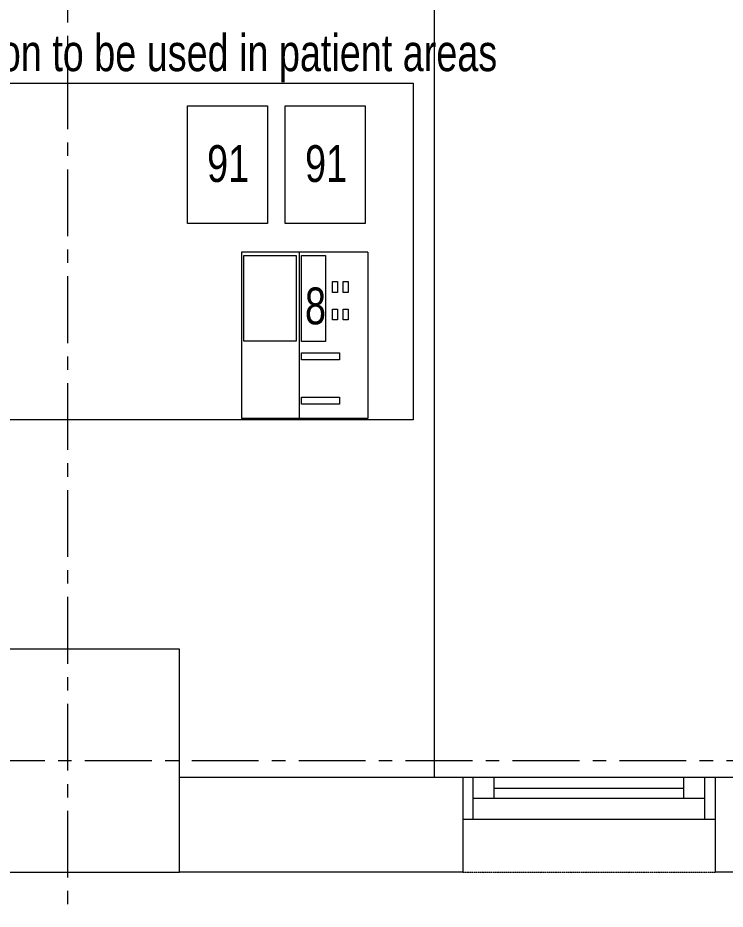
# Model space of a CAD drawing. Header units: millimetres. Extents: x 26027 to 581921, y 7230 to 233891.
# Drawn here: x 516680 to 518360, y 185742 to 187860 of the extents above; entities that cross this region are included whole.
import ezdxf

# ---------------------------------------------------------------- set-up
doc = ezdxf.new("R2010")
doc.units = ezdxf.units.MM
doc.header["$LTSCALE"] = 5
doc.linetypes.add('CENTER', pattern=[50.8, 31.75, -6.35, 6.35, -6.35])
doc.linetypes.add('HIDDEN2', pattern=[0.1875, 0.125, -0.0625])
for name, color, linetype, lineweight in [('Aluminum', 7, 'Continuous', 5), ('Medical Equipment and Furniture', 163, 'Continuous', 0), ('Proj', 7, 'HIDDEN2', 5), ('Structure', 20, 'Continuous', 5), ('Walls', 32, 'Continuous', 5)]:
    doc.layers.add(name, color=color, linetype=linetype, lineweight=lineweight)
doc.layers.add('axes', color=9, linetype='Continuous')
doc.styles.add('X3G_ENTITY_257CFD', font='swisscl.ttf', dxfattribs={"height": 200})

# ---------------------------------------------------------------- blocks, each defined once
blk = doc.blocks.new('ME11129-P')
for p, q in [((0, 0.3), (0.395, 0.3)), ((0, 0), (0, 0.3)), ((0.395, 0), (0.395, 0.3)), ((0, 0.1631), (0.395, 0.1631)), ((0, 0), (0.395, 0))]:
    blk.add_line(p, q)
for points in [[(0.0075, 0.2943), (0.0075, 0.1703), (0.2112, 0.1703), (0.2112, 0.2943)], [(0.0075, 0.1574), (0.0075, 0.1), (0.2124, 0.1), (0.2124, 0.1574)], [(0.2393, 0.1574), (0.2393, 0.0673), (0.2557, 0.0673), (0.2557, 0.1574)], [(0.3447, 0.1574), (0.3447, 0.0673), (0.3611, 0.0673), (0.3611, 0.1574)], [(0.0696, 0.0837), (0.0696, 0.072), (0.0953, 0.072), (0.0953, 0.0837)], [(0.1351, 0.0837), (0.1351, 0.072), (0.1609, 0.072), (0.1609, 0.0837)], [(0.0696, 0.0579), (0.0696, 0.0462), (0.0953, 0.0462), (0.0953, 0.0579)], [(0.1351, 0.0579), (0.1351, 0.0462), (0.1609, 0.0462), (0.1609, 0.0579)]]:
    blk.add_lwpolyline(points, close=True)

msp = doc.modelspace()

# ---------------------------------------------------------------- linework, layer by layer
at = {"layer": 'Aluminum'}
for p, q in [((518336.7, 186055.3, -2.4), (517736.7, 186055.3, -2.4)), ((517761.7, 185955.3, -2.4), (517761.7, 186055.3, -2.4)), ((517811.7, 186005.3, -2.4), (517811.7, 186055.3, -2.4)), ((518261.7, 186005.3, -2.4), (518261.7, 186055.3, -2.4)), ((518311.7, 185955.3, -2.4), (518311.7, 186055.3, -2.4)), ((517811.7, 186030.3, -2.4), (518261.7, 186030.3, -2.4)), ((518311.7, 186005.3, -2.4), (517761.7, 186005.3, -2.4)), ((518336.7, 185955.3, -2.4), (517736.7, 185955.3, -2.4))]:
    msp.add_line(p, q, dxfattribs=at)
at = {"layer": 'axes', "linetype": 'CENTER', "lineweight": 0}
for p, q in [((516798.8, 120285.6, 0), (516798.8, 205820.3, 0)), ((544175.8, 186094.8, 2.4), (461082.1, 186094.8, 2.4))]:
    msp.add_line(p, q, dxfattribs=at)
at = {"layer": 'Medical Equipment and Furniture'}
msp.add_line((517668.6, 188555.3, 0), (517668.6, 186055.3, 0), dxfattribs=at)
at = {"layer": 'Medical Equipment and Furniture', "elevation": 0}
msp.add_lwpolyline([(515094.3, 187705.3), (517618.6, 187705.3), (517618.6, 186905.3), (515094.3, 186905.3)], close=True, dxfattribs=at)
for points in [[(517082.5, 187371.6), (517082.5, 187651.6), (517272.5, 187651.6), (517272.5, 187371.6), (517082.5, 187371.6)], [(517315.2, 187371.6), (517315.2, 187651.6), (517505.2, 187651.6), (517505.2, 187371.6), (517315.2, 187371.6)]]:
    msp.add_lwpolyline(points, dxfattribs=at)
at = {"layer": 'Proj'}
msp.add_line((517736.7, 185830.3, 0), (518336.7, 185830.3, 0), dxfattribs=at)
at = {"layer": 'Structure', "elevation": 0}
msp.add_lwpolyline([(516533.8, 185830.3), (517063.8, 185830.3), (517063.8, 186360.3), (516533.8, 186360.3)], close=True, dxfattribs=at)
at = {"layer": 'Walls'}
for p, q in [((517736.7, 186055.3, 0), (517063.8, 186055.3, 0)), ((517736.7, 186055.3, 0), (517736.7, 185830.3, 0)), ((518886.7, 186055.3, 0), (518336.7, 186055.3, 0)), ((518336.7, 186055.3, 0), (518336.7, 185830.3, 0)), ((517736.7, 185830.3, 0), (517063.8, 185830.3, 0)), ((518886.7, 185830.3, 0), (518336.7, 185830.3, 0))]:
    msp.add_line(p, q, dxfattribs=at)

# ---------------------------------------------------------------- block references
at = {"layer": 'Medical Equipment and Furniture', "linetype": 'HIDDEN2', "ltscale": 5000, "extrusion": (-4.19218e-15, -8.55145e-16, -1), "xscale": 1000.000000000002, "yscale": 1000.000000000002, "zscale": 1000.000000000002, "rotation": 270.0001913008751}
msp.add_blockref('ME11129-P', (-517510.9, 187303.4, 0), dxfattribs=at)

# ---------------------------------------------------------------- texts
at = {"layer": 'Medical Equipment and Furniture', "color": 1, "insert": (516415.3, 187821.1, 0), "char_height": 87.473, "width": 3260.537, "attachment_point": 2, "style": 'X3G_ENTITY_257CFD'}
msp.add_mtext('Medical Equipment parked in Nurse Station to be used in patient areas', dxfattribs=at)
at = {"layer": 'Medical Equipment and Furniture', "char_height": 87.47, "attachment_point": 2, "style": 'X3G_ENTITY_257CFD'}
for insert in [(517179.3, 187557.8, 0), (517412, 187557.8, 0)]:
    msp.add_mtext('91', dxfattribs=dict(at, insert=insert))
at = {"layer": 'Medical Equipment and Furniture', "insert": (517386.8, 187219.6, 0), "char_height": 87.5, "width": 82.543, "attachment_point": 2, "style": 'X3G_ENTITY_257CFD'}
msp.add_mtext('8', dxfattribs=at)

doc.saveas('drawing.dxf')
